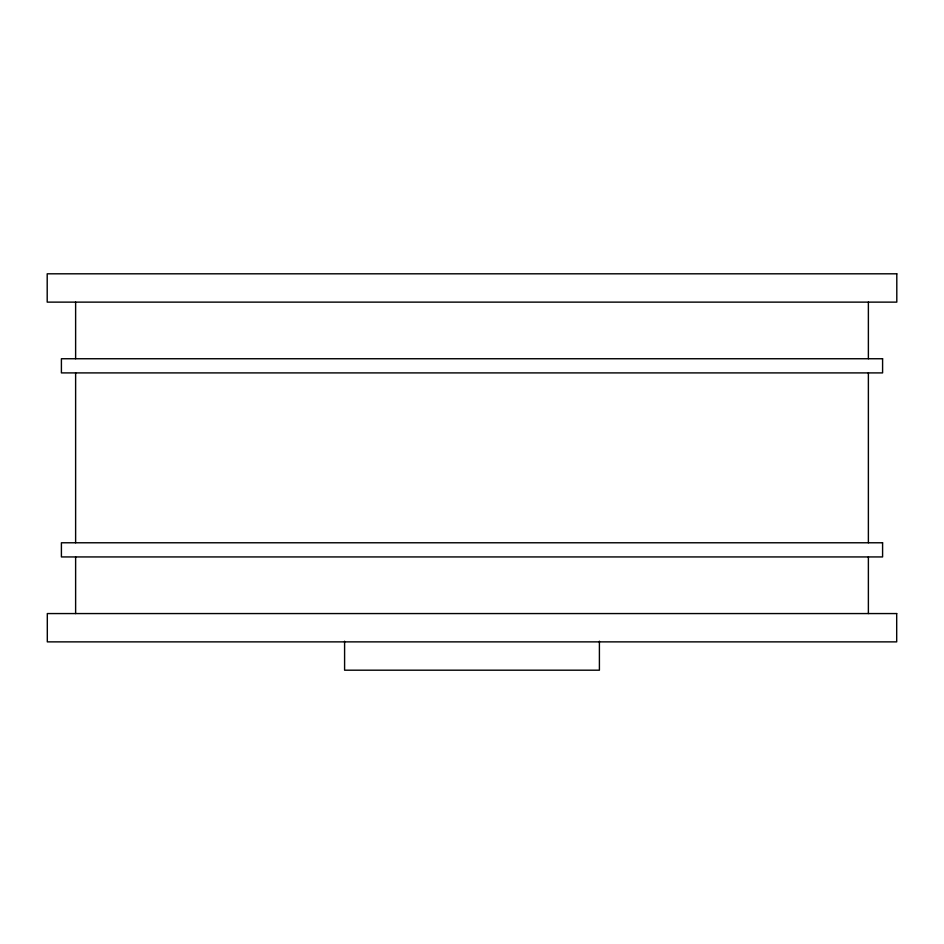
<?xml version="1.0" encoding="UTF-8"?>
<svg xmlns="http://www.w3.org/2000/svg" width="944" height="944" viewBox="0 0 944 944"><rect width="100%" height="100%" fill="white"/><g stroke="black" fill="none" stroke-linecap="round" stroke-linejoin="round"><path stroke-width="1.42" d="M868.374 302.127L868.374 358.744M868.374 372.904L868.374 542.776M868.374 556.936L868.374 613.565M599.405 641.2L599.405 670.193L344.595 670.193L344.595 641.2M75.626 302.127L75.626 358.744M75.626 372.904L75.626 542.776M75.626 556.936L75.626 613.565M896.8 273.807L47.2 273.807L47.2 302.127L896.8 302.127L896.8 273.807M882.593 358.744L61.407 358.744L61.407 372.904L882.593 372.904L882.593 358.744M882.593 542.776L61.407 542.776L61.407 556.936L882.593 556.936L882.593 542.776M896.694 613.565L47.306 613.565L47.306 641.873L896.694 641.873L896.694 613.565"/></g></svg>
